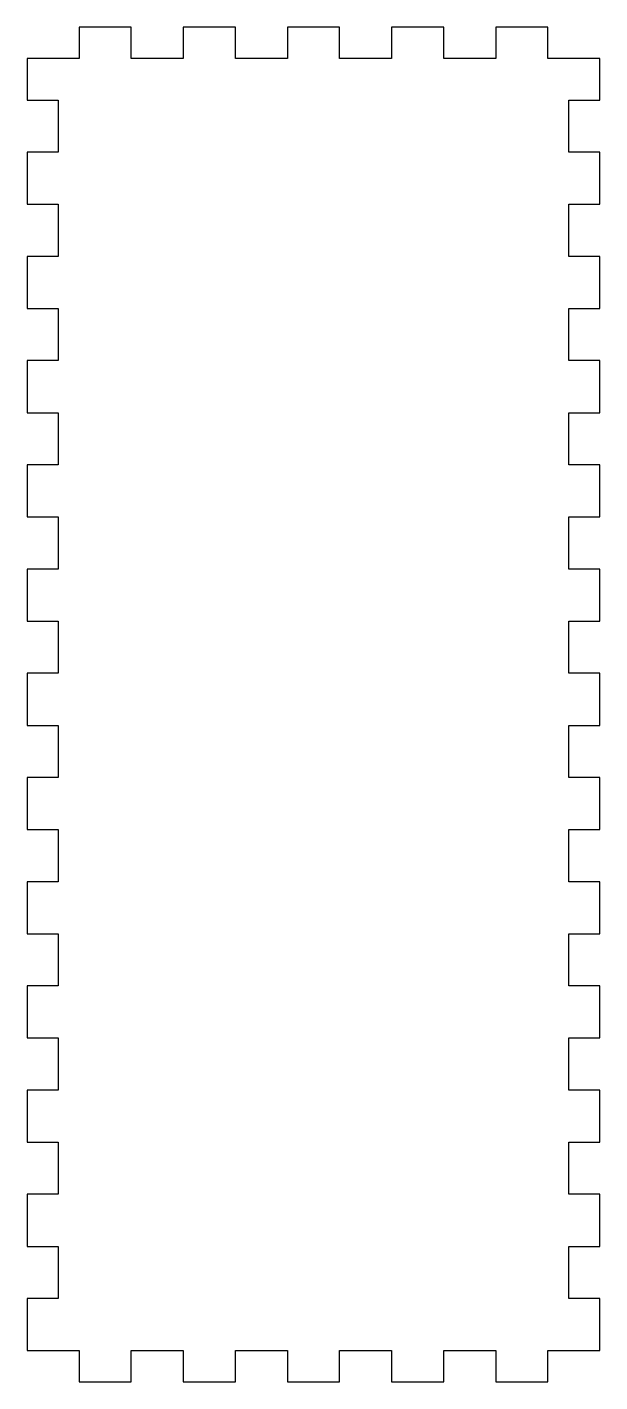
# Model space of a CAD drawing. Header units: millimetres. Extents: x 0 to 55, y 0 to 130.
import ezdxf

# ---------------------------------------------------------------- set-up
doc = ezdxf.new("R2010")
doc.units = ezdxf.units.MM

msp = doc.modelspace()

# ---------------------------------------------------------------- linework, layer by layer
msp.add_lwpolyline([(5, 3), (5, 0), (10, 0), (10, 3), (15, 3), (15, 0), (20, 0), (20, 3), (25, 3), (25, 0), (30, 0), (30, 3), (35, 3), (35, 0), (40, 0), (40, 3), (45, 3), (45, 0), (50, 0), (50, 3), (55, 3), (55, 8), (52, 8), (52, 13), (55, 13), (55, 18), (52, 18), (52, 23), (55, 23), (55, 28), (52, 28), (52, 33), (55, 33), (55, 38), (52, 38), (52, 43), (55, 43), (55, 48), (52, 48), (52, 53), (55, 53), (55, 58), (52, 58), (52, 63), (55, 63), (55, 68), (52, 68), (52, 73), (55, 73), (55, 78), (52, 78), (52, 83), (55, 83), (55, 88), (52, 88), (52, 93), (55, 93), (55, 98), (52, 98), (52, 103), (55, 103), (55, 108), (52, 108), (52, 113), (55, 113), (55, 118), (52, 118), (52, 123), (55, 123), (55, 127), (50, 127), (50, 130), (45, 130), (45, 127), (40, 127), (40, 130), (35, 130), (35, 127), (30, 127), (30, 130), (25, 130), (25, 127), (20, 127), (20, 130), (15, 130), (15, 127), (10, 127), (10, 130), (5, 130), (5, 127), (0, 127), (0, 123), (3, 123), (3, 118), (0, 118), (0, 113), (3, 113), (3, 108), (0, 108), (0, 103), (3, 103), (3, 98), (0, 98), (0, 93), (3, 93), (3, 88), (0, 88), (0, 83), (3, 83), (3, 78), (0, 78), (0, 73), (3, 73), (3, 68), (0, 68), (0, 63), (3, 63), (3, 58), (0, 58), (0, 53), (3, 53), (3, 48), (0, 48), (0, 43), (3, 43), (3, 38), (0, 38), (0, 33), (3, 33), (3, 28), (0, 28), (0, 23), (3, 23), (3, 18), (0, 18), (0, 13), (3, 13), (3, 8), (0, 8), (0, 3)], close=True)

doc.saveas('drawing.dxf')
